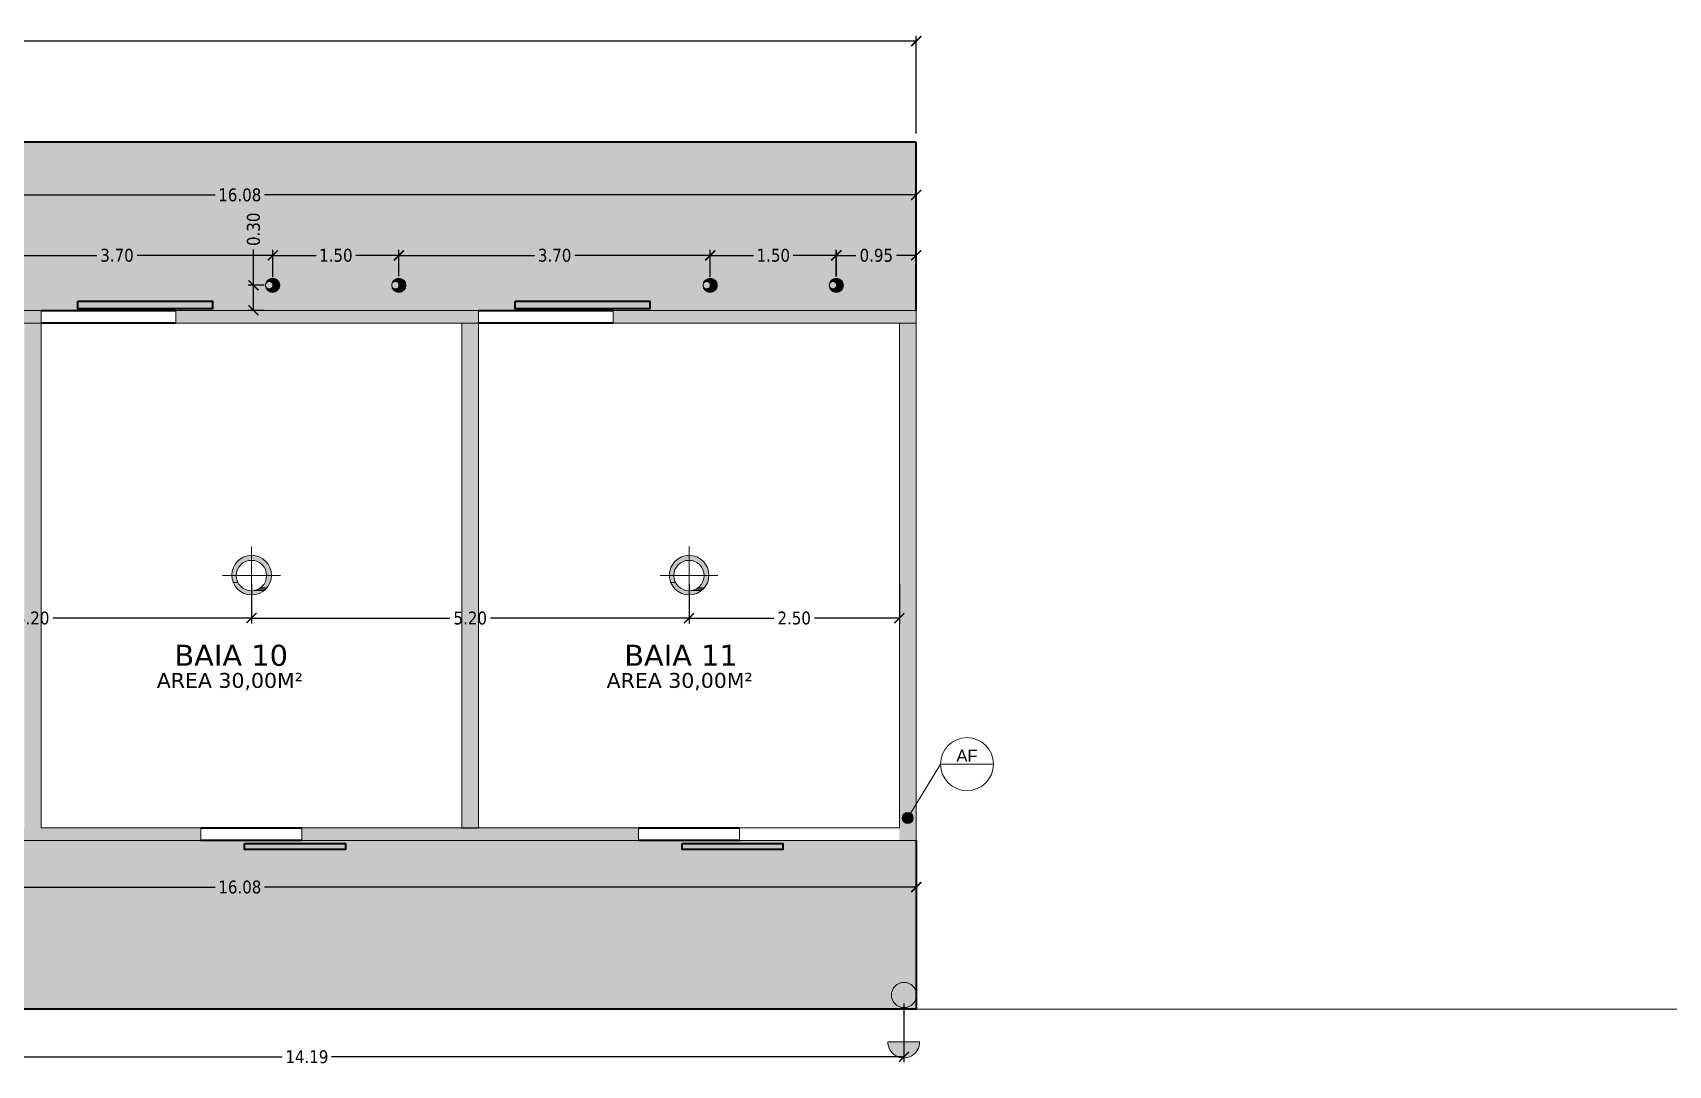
# Model space of a CAD drawing. Header units: millimetres. Extents: x 2543 to 3089, y 1295 to 1485.
# Drawn here: x 2938.6 to 2958.04, y 1411.12 to 1423.4 of the extents above; entities that cross this region are included whole.
import ezdxf

# ---------------------------------------------------------------- set-up
doc = ezdxf.new("R2010")
doc.units = ezdxf.units.MM
doc.layers.get('Defpoints').update_dxf_attribs({"lineweight": 0})
for name, color, linetype, lineweight in [('AF-Indicação coluna', 5, 'Continuous', 20), ('AF-Textos coluna', 7, 'Continuous', 20), ('ARQ. Linha Grossa', 5, 'Continuous', 40), ('ARQ. Texto', 7, 'Continuous', 0)]:
    doc.layers.add(name, color=color, linetype=linetype, lineweight=lineweight)
doc.layers.add('ARQ. Hachura', color=7, linetype='Continuous', lineweight=0, true_color=0x9e9e9e)
doc.layers.add('PDF_IM- LUMINOTÉCNICO', color=7, linetype='Continuous', true_color=0xa500a5)
doc.styles.add('ARIAL', font='arial.ttf')
doc.styles.add('NICAZA', font='verdana.ttf', dxfattribs={"width": 0.85})
doc.styles.get("Standard").update_dxf_attribs({"font": 'arial.ttf'})
doc.dimstyles.new('esc-100', dxfattribs={"dimscale": 0.85, "dimtxt": 0.18, "dimasz": 0.14, "dimexe": 0.075, "dimexo": 0.12, "dimgap": 0.06, "dimtad": 0, "dimzin": 0, "dimdsep": 46, "dimtxsty": 'NICAZA', "dimblk": 'ARCHTICK', "dimcen": 0.09, "dimclrd": 7, "dimclre": 7, "dimclrt": 7, "dimadec": 1, "dimazin": 0, "dimtfac": 1, "dimtofl": 0, "dimtmove": 0, "dimatfit": 3, "dimfxl": 1, "dimtolj": 1, "dimtzin": 0, "dimarcsym": 0})

# ---------------------------------------------------------------- blocks, each defined once
blk = doc.blocks.new('_ArchTick')
at = {"color": 0, "linetype": 'ByBlock', "const_width": 0.15}
blk.add_lwpolyline([(-0.5, -0.5), (0.5, 0.5)], dxfattribs=at)
blk = doc.blocks.new('*D35')
at = {"layer": 'AF-Indicação coluna', "color": 7, "lineweight": -2, "transparency": 16777216}
for p, q in [((2933.021, 1420.634), (2933.021, 1421.531)), ((2933.021, 1421.467), (2940.767, 1421.467)), ((2949.1, 1421.467), (2941.354, 1421.467)), ((2949.1, 1420.197), (2949.1, 1421.531))]:
    blk.add_line(p, q, dxfattribs=at)
at = {"layer": 'Defpoints', "color": 0, "transparency": 16777216}
for p in [(2949.1, 1421.467), (2933.021, 1420.532), (2949.1, 1420.095)]:
    blk.add_point(p, dxfattribs=at)
at = {"layer": 'AF-Indicação coluna', "color": 7, "lineweight": -2, "transparency": 16777216, "xscale": 0.119, "yscale": 0.119, "zscale": 0.119, "rotation": 180}
blk.add_blockref('_ArchTick', (2933.021, 1421.467), dxfattribs=at)
at = {"layer": 'AF-Indicação coluna', "color": 7, "lineweight": -2, "transparency": 16777216, "xscale": 0.119, "yscale": 0.119, "zscale": 0.119}
blk.add_blockref('_ArchTick', (2949.1, 1421.467), dxfattribs=at)
at = {"layer": 'AF-Indicação coluna', "color": 7, "transparency": 16777216, "insert": (2941.061, 1421.467), "char_height": 0.153, "attachment_point": 5, "style": 'NICAZA'}
blk.add_mtext('\\A1;16.08', dxfattribs=at)
blk = doc.blocks.new('luminaria psio')
at = {"layer": 'PDF_IM- LUMINOTÉCNICO', "transparency": 33554559}
blk.add_hatch(color=256, dxfattribs=at).paths.add_polyline_path([(0.11, 0.52), (-0.1, 0.52), (-0.13, 0.5), (-0.17, 0.5), (-0.3, 0.43), (-0.43, 0.3), (-0.45, 0.27), (-0.45, 0.25), (-0.46, 0.25), (-0.46, 0.22), (-0.48, 0.2), (-0.48, 0.17), (-0.49, 0.17), (-0.49, 0.12), (-0.51, 0.11), (-0.51, 0.07), (-0.49, 0.11), (-0.48, 0.12), (-0.48, 0.16), (-0.46, 0.17), (-0.45, 0.17), (-0.45, 0.19), (-0.43, 0.2), (-0.41, 0.2), (-0.38, 0.24), (-0.36, 0.24), (-0.36, 0.25), (-0.33, 0.25), (-0.31, 0.27), (-0.18, 0.27), (-0.17, 0.25), (-0.13, 0.25), (-0.13, 0.24), (-0.12, 0.24), (-0.09, 0.22), (-0.09, 0.2), (-0.07, 0.2), (-0.02, 0.16), (-0.02, 0.14), (0, 0.12), (0, 0.11), (0.01, 0.07), (0.01, -0.07), (0, -0.09), (0, -0.12), (-0.04, -0.16), (-0.04, -0.17), (-0.07, -0.2), (-0.09, -0.2), (-0.09, -0.22), (-0.12, -0.22), (-0.13, -0.24), (-0.17, -0.25), (-0.18, -0.25), (-0.22, -0.27), (-0.28, -0.27), (-0.31, -0.25), (-0.33, -0.25), (-0.36, -0.24), (-0.38, -0.22), (-0.4, -0.22), (-0.41, -0.2), (-0.43, -0.2), (-0.45, -0.19), (-0.45, -0.17), (-0.48, -0.14), (-0.48, -0.12), (-0.49, -0.11), (-0.49, -0.09), (-0.51, -0.07), (-0.51, -0.11), (-0.49, -0.12), (-0.49, -0.16), (-0.48, -0.17), (-0.48, -0.2), (-0.46, -0.22), (-0.46, -0.24), (-0.45, -0.25), (-0.45, -0.27), (-0.43, -0.3), (-0.4, -0.32), (-0.38, -0.35), (-0.35, -0.37), (-0.33, -0.4), (-0.13, -0.5), (-0.1, -0.5), (-0.07, -0.52), (0.08, -0.52), (0.11, -0.5), (0.14, -0.5), (0.31, -0.42), (0.36, -0.37), (0.39, -0.35), (0.41, -0.32), (0.42, -0.3), (0.44, -0.27), (0.45, -0.27), (0.45, -0.24), (0.47, -0.24), (0.47, -0.2), (0.49, -0.2), (0.49, -0.16), (0.5, -0.14), (0.5, -0.09), (0.52, -0.07), (0.52, 0.07), (0.5, 0.11), (0.5, 0.16), (0.49, 0.17), (0.49, 0.2), (0.47, 0.2), (0.47, 0.24), (0.45, 0.25), (0.45, 0.27), (0.44, 0.27), (0.41, 0.34), (0.36, 0.38), (0.32, 0.4), (0.31, 0.43), (0.18, 0.5), (0.14, 0.5)])
at = {"layer": 'PDF_IM- LUMINOTÉCNICO', "lineweight": 18}
blk.add_lwpolyline([(0.01, 0.01), (0.01, 0.06), (0, 0.11), (-0.02, 0.16), (-0.05, 0.19), (-0.09, 0.22), (-0.13, 0.25), (-0.18, 0.27), (-0.23, 0.27), (-0.28, 0.27), (-0.33, 0.25), (-0.38, 0.24), (-0.43, 0.2), (-0.46, 0.17), (-0.48, 0.12), (-0.51, 0.07), (-0.51, 0.02), (-0.51, -0.02), (-0.51, -0.07), (-0.48, -0.12), (-0.46, -0.16), (-0.43, -0.2), (-0.38, -0.22), (-0.33, -0.25), (-0.28, -0.27), (-0.23, -0.27), (-0.18, -0.25), (-0.13, -0.24), (-0.09, -0.22), (-0.05, -0.19), (-0.02, -0.14), (0, -0.09), (0.01, -0.04)], close=True, dxfattribs=at)
at = {"layer": 'PDF_IM- LUMINOTÉCNICO', "lineweight": 0}
for points in [[(-0.51, 0.07), (-0.51, 0.07), (-0.51, 0.07)], [(-0.51, 0.07), (-0.51, 0.07), (-0.51, 0.07)], [(0.45, 0.27), (-0.23, 0.27), (0.45, 0.27)], [(0.45, 0.27), (-0.22, 0.27), (0.45, 0.27)], [(0.45, 0.25), (-0.17, 0.25), (0.45, 0.25)], [(0.47, 0.24), (-0.13, 0.24), (0.47, 0.24)], [(-0.51, -0.02), (-0.51, -0.02), (-0.51, -0.02)], [(-0.51, -0.02), (-0.51, -0.02), (-0.51, -0.02)], [(-0.51, -0.07), (-0.51, -0.07), (-0.51, -0.07)], [(-0.51, -0.07), (-0.51, -0.07), (-0.51, -0.07)], [(-0.49, -0.09), (-0.51, -0.07), (-0.49, -0.09)], [(0.45, -0.27), (-0.22, -0.27), (0.45, -0.27)], [(0.45, -0.25), (-0.17, -0.25), (0.45, -0.25)], [(0.47, -0.22), (-0.09, -0.22), (0.47, -0.22)], [(0.52, -0.02), (0.01, -0.02), (0.52, -0.02)]]:
    blk.add_lwpolyline(points, dxfattribs=at)
at = {"layer": 'PDF_IM- LUMINOTÉCNICO', "lineweight": 18}
blk.add_circle((0, 0), 0.52, dxfattribs=at)
blk = doc.blocks.new('*D54')
at = {"color": 7, "lineweight": -2, "transparency": 16777216}
for p, q in [((2937.751, 1420.496), (2937.751, 1420.813)), ((2941.453, 1420.489), (2941.453, 1420.813)), ((2937.751, 1420.749), (2939.361, 1420.749)), ((2941.453, 1420.749), (2939.843, 1420.749))]:
    blk.add_line(p, q, dxfattribs=at)
at = {"layer": 'Defpoints', "color": 0, "transparency": 16777216}
for p in [(2941.453, 1420.749), (2937.751, 1420.394), (2941.453, 1420.387)]:
    blk.add_point(p, dxfattribs=at)
at = {"color": 7, "lineweight": -2, "transparency": 16777216, "xscale": 0.119, "yscale": 0.119, "zscale": 0.119, "rotation": 180}
blk.add_blockref('_ArchTick', (2937.751, 1420.749), dxfattribs=at)
at = {"color": 7, "lineweight": -2, "transparency": 16777216, "xscale": 0.119, "yscale": 0.119, "zscale": 0.119}
blk.add_blockref('_ArchTick', (2941.453, 1420.749), dxfattribs=at)
at = {"color": 7, "transparency": 16777216, "insert": (2939.602, 1420.749), "char_height": 0.153, "attachment_point": 5, "style": 'NICAZA'}
blk.add_mtext('\\A1;3.70', dxfattribs=at)
blk = doc.blocks.new('*D55')
at = {"color": 7, "lineweight": -2, "transparency": 16777216}
for p, q in [((2941.453, 1420.489), (2941.453, 1420.813)), ((2942.953, 1420.501), (2942.953, 1420.813)), ((2941.453, 1420.749), (2941.967, 1420.749)), ((2942.953, 1420.749), (2942.44, 1420.749))]:
    blk.add_line(p, q, dxfattribs=at)
at = {"layer": 'Defpoints', "color": 0, "transparency": 16777216}
for p in [(2942.953, 1420.749), (2941.453, 1420.387), (2942.953, 1420.399)]:
    blk.add_point(p, dxfattribs=at)
at = {"color": 7, "lineweight": -2, "transparency": 16777216, "xscale": 0.119, "yscale": 0.119, "zscale": 0.119, "rotation": 180}
blk.add_blockref('_ArchTick', (2941.453, 1420.749), dxfattribs=at)
at = {"color": 7, "lineweight": -2, "transparency": 16777216, "xscale": 0.119, "yscale": 0.119, "zscale": 0.119}
blk.add_blockref('_ArchTick', (2942.953, 1420.749), dxfattribs=at)
at = {"color": 7, "transparency": 16777216, "insert": (2942.203, 1420.749), "char_height": 0.153, "attachment_point": 5, "style": 'NICAZA'}
blk.add_mtext('\\A1;1.50', dxfattribs=at)
blk = doc.blocks.new('*D56')
at = {"color": 7, "lineweight": -2, "transparency": 16777216}
for p, q in [((2942.953, 1420.501), (2942.953, 1420.813)), ((2946.653, 1420.492), (2946.653, 1420.813)), ((2942.953, 1420.749), (2944.563, 1420.749)), ((2946.653, 1420.749), (2945.044, 1420.749))]:
    blk.add_line(p, q, dxfattribs=at)
at = {"layer": 'Defpoints', "color": 0, "transparency": 16777216}
for p in [(2946.653, 1420.749), (2942.953, 1420.399), (2946.653, 1420.39)]:
    blk.add_point(p, dxfattribs=at)
at = {"color": 7, "lineweight": -2, "transparency": 16777216, "xscale": 0.119, "yscale": 0.119, "zscale": 0.119, "rotation": 180}
blk.add_blockref('_ArchTick', (2942.953, 1420.749), dxfattribs=at)
at = {"color": 7, "lineweight": -2, "transparency": 16777216, "xscale": 0.119, "yscale": 0.119, "zscale": 0.119}
blk.add_blockref('_ArchTick', (2946.653, 1420.749), dxfattribs=at)
at = {"color": 7, "transparency": 16777216, "insert": (2944.803, 1420.749), "char_height": 0.153, "attachment_point": 5, "style": 'NICAZA'}
blk.add_mtext('\\A1;3.70', dxfattribs=at)
blk = doc.blocks.new('*D57')
at = {"color": 7, "lineweight": -2, "transparency": 16777216}
for p, q in [((2946.651, 1420.496), (2946.651, 1420.813)), ((2948.153, 1420.501), (2948.153, 1420.813)), ((2946.651, 1420.749), (2947.166, 1420.749)), ((2948.153, 1420.749), (2947.638, 1420.749))]:
    blk.add_line(p, q, dxfattribs=at)
at = {"layer": 'Defpoints', "color": 0, "transparency": 16777216}
for p in [(2948.153, 1420.749), (2946.651, 1420.394), (2948.153, 1420.399)]:
    blk.add_point(p, dxfattribs=at)
at = {"color": 7, "lineweight": -2, "transparency": 16777216, "xscale": 0.119, "yscale": 0.119, "zscale": 0.119, "rotation": 180}
blk.add_blockref('_ArchTick', (2946.651, 1420.749), dxfattribs=at)
at = {"color": 7, "lineweight": -2, "transparency": 16777216, "xscale": 0.119, "yscale": 0.119, "zscale": 0.119}
blk.add_blockref('_ArchTick', (2948.153, 1420.749), dxfattribs=at)
at = {"color": 7, "transparency": 16777216, "insert": (2947.402, 1420.749), "char_height": 0.153, "attachment_point": 5, "style": 'NICAZA'}
blk.add_mtext('\\A1;1.50', dxfattribs=at)
blk = doc.blocks.new('*D61')
at = {"color": 7, "lineweight": -2, "transparency": 16777216}
for p, q in [((2941.224, 1420.394), (2941.224, 1420.817)), ((2941.349, 1420.394), (2941.16, 1420.394)), ((2941.224, 1420.095), (2941.224, 1420.394)), ((2941.349, 1420.095), (2941.16, 1420.095))]:
    blk.add_line(p, q, dxfattribs=at)
at = {"layer": 'Defpoints', "color": 0, "transparency": 16777216}
for p in [(2941.451, 1420.394), (2941.224, 1420.095), (2941.451, 1420.095)]:
    blk.add_point(p, dxfattribs=at)
at = {"color": 7, "lineweight": -2, "transparency": 16777216, "xscale": 0.119, "yscale": 0.119, "zscale": 0.119}
for p, rotation in [((2941.224, 1420.394), 90), ((2941.224, 1420.095), 270)]:
    blk.add_blockref('_ArchTick', p, dxfattribs=dict(at, rotation=rotation))
at = {"color": 7, "transparency": 16777216, "insert": (2941.224, 1421.059), "char_height": 0.153, "attachment_point": 5, "rotation": 90, "style": 'NICAZA'}
blk.add_mtext('\\A1;0.30', dxfattribs=at)
blk = doc.blocks.new('*D68')
at = {"color": 7, "lineweight": -2, "transparency": 16777216}
for p, q in [((2934.763, 1411.857), (2934.763, 1411.16)), ((2948.955, 1411.857), (2948.955, 1411.16)), ((2934.763, 1411.224), (2941.566, 1411.224)), ((2948.955, 1411.224), (2942.152, 1411.224))]:
    blk.add_line(p, q, dxfattribs=at)
at = {"layer": 'Defpoints', "color": 0, "transparency": 16777216}
for p in [(2934.763, 1411.959), (2948.955, 1411.959), (2948.955, 1411.224)]:
    blk.add_point(p, dxfattribs=at)
at = {"color": 7, "lineweight": -2, "transparency": 16777216, "xscale": 0.119, "yscale": 0.119, "zscale": 0.119, "rotation": 180}
blk.add_blockref('_ArchTick', (2934.763, 1411.224), dxfattribs=at)
at = {"color": 7, "lineweight": -2, "transparency": 16777216, "xscale": 0.119, "yscale": 0.119, "zscale": 0.119}
blk.add_blockref('_ArchTick', (2948.955, 1411.224), dxfattribs=at)
at = {"color": 7, "transparency": 16777216, "insert": (2941.859, 1411.224), "char_height": 0.153, "attachment_point": 5, "style": 'NICAZA'}
blk.add_mtext('\\A1;14.19', dxfattribs=at)
blk = doc.blocks.new('*D70')
at = {"layer": 'AF-Indicação coluna', "color": 7, "lineweight": -2, "transparency": 16777216}
for p, q in [((2949.1, 1413.693), (2949.1, 1413.177)), ((2933.024, 1413.256), (2933.024, 1413.177)), ((2933.024, 1413.241), (2940.769, 1413.241)), ((2949.1, 1413.241), (2941.356, 1413.241))]:
    blk.add_line(p, q, dxfattribs=at)
at = {"layer": 'Defpoints', "color": 0, "transparency": 16777216}
for p in [(2949.1, 1413.795), (2933.024, 1413.358), (2949.1, 1413.241)]:
    blk.add_point(p, dxfattribs=at)
at = {"layer": 'AF-Indicação coluna', "color": 7, "lineweight": -2, "transparency": 16777216, "xscale": 0.119, "yscale": 0.119, "zscale": 0.119, "rotation": 180}
blk.add_blockref('_ArchTick', (2933.024, 1413.241), dxfattribs=at)
at = {"layer": 'AF-Indicação coluna', "color": 7, "lineweight": -2, "transparency": 16777216, "xscale": 0.119, "yscale": 0.119, "zscale": 0.119}
blk.add_blockref('_ArchTick', (2949.1, 1413.241), dxfattribs=at)
at = {"layer": 'AF-Indicação coluna', "color": 7, "transparency": 16777216, "insert": (2941.062, 1413.241), "char_height": 0.153, "attachment_point": 5, "style": 'NICAZA'}
blk.add_mtext('\\A1;16.08', dxfattribs=at)
blk = doc.blocks.new('*D76')
at = {"color": 7, "lineweight": -2, "transparency": 16777216}
for p, q in [((2891.75, 1422.197), (2891.75, 1423.358)), ((2891.75, 1423.295), (2920.129, 1423.295)), ((2949.1, 1423.295), (2920.722, 1423.295)), ((2949.1, 1422.197), (2949.1, 1423.358))]:
    blk.add_line(p, q, dxfattribs=at)
at = {"layer": 'Defpoints', "color": 0, "transparency": 16777216}
for p in [(2949.1, 1423.295), (2891.75, 1422.095), (2949.1, 1422.095)]:
    blk.add_point(p, dxfattribs=at)
at = {"color": 7, "lineweight": -2, "transparency": 16777216, "xscale": 0.119, "yscale": 0.119, "zscale": 0.119, "rotation": 180}
blk.add_blockref('_ArchTick', (2891.75, 1423.295), dxfattribs=at)
at = {"color": 7, "lineweight": -2, "transparency": 16777216, "xscale": 0.119, "yscale": 0.119, "zscale": 0.119}
blk.add_blockref('_ArchTick', (2949.1, 1423.295), dxfattribs=at)
at = {"color": 7, "transparency": 16777216, "insert": (2920.425, 1423.295), "char_height": 0.153, "attachment_point": 5, "style": 'NICAZA'}
blk.add_mtext('\\A1;57.35', dxfattribs=at)
blk = doc.blocks.new('arandela')
at = {"layer": 'PDF_IM- LUMINOTÉCNICO', "transparency": 33554559}
blk.add_hatch(color=256, dxfattribs=at).paths.add_polyline_path([(1.211, 0.507), (1.096, 0.507), (1.096, -0.524), (1.178, -0.524), (1.211, -0.507), (1.243, -0.507), (1.407, -0.425), (1.456, -0.376), (1.489, -0.36), (1.505, -0.327), (1.521, -0.311), (1.538, -0.278), (1.571, -0.245), (1.571, -0.213), (1.603, -0.147), (1.603, -0.115), (1.62, -0.082), (1.62, 0.065), (1.603, 0.098), (1.603, 0.131), (1.571, 0.196), (1.571, 0.229), (1.538, 0.262), (1.505, 0.327), (1.456, 0.376), (1.423, 0.393), (1.407, 0.425), (1.276, 0.491), (1.243, 0.491)])
at = {"layer": 'PDF_IM- LUMINOTÉCNICO', "lineweight": 18}
blk.add_lwpolyline([(1.096, 0), (0, 0)], dxfattribs=at)
blk.add_lwpolyline([(1.096, -0.524), (1.096, 0.507, -1.019027)], format="xyb", close=True, dxfattribs=at)
blk = doc.blocks.new('PONTOLUZTETO')
at = {"layer": 'PDF_IM- LUMINOTÉCNICO', "transparency": 33554559}
h = blk.add_hatch(color=256, dxfattribs=at)
h.paths.add_polyline_path([(0.262, -0.393), (0.278, -0.36), (0.294, -0.36), (0.294, -0.344), (0.311, -0.344), (0.393, -0.262), (0.393, -0.245), (0.409, -0.229), (0.409, -0.213), (0.425, -0.196), (0.442, -0.164), (0.442, -0.131), (0.458, -0.131), (0.458, -0.049), (0.474, -0.033), (0.474, 0.033), (0.458, 0.065), (0.458, 0.131), (0.442, 0.147), (0.442, 0.18), (0.425, 0.196), (0.409, 0.229), (0.409, 0.245), (0.376, 0.278), (0.376, 0.294), (0.344, 0.327), (0.327, 0.327), (0.327, 0.344), (0.311, 0.36), (0.294, 0.36), (0.294, 0.376), (0.278, 0.376), (0.262, 0.393), (0.131, 0.458), (0.098, 0.458), (0.065, 0.474), (-0.065, 0.474), (-0.098, 0.458), (-0.131, 0.458), (-0.229, 0.409), (-0.245, 0.393), (-0.278, 0.376), (-0.294, 0.376), (-0.294, 0.36), (-0.311, 0.36), (-0.311, 0.344), (-0.327, 0.344), (-0.327, 0.327), (-0.344, 0.327), (-0.344, 0.311), (-0.36, 0.311), (-0.376, 0.294), (-0.376, 0.262), (-0.393, 0.262), (-0.393, 0.245), (-0.409, 0.229), (-0.425, 0.196), (-0.425, 0.18), (-0.442, 0.164), (-0.442, 0.115), (-0.458, 0.098), (-0.458, -0.098), (-0.442, -0.115), (-0.442, -0.164), (-0.425, -0.164), (-0.425, -0.196), (-0.393, -0.229), (-0.393, -0.245), (-0.376, -0.262), (-0.376, -0.278), (-0.36, -0.294), (-0.344, -0.294), (-0.344, -0.311), (-0.327, -0.327), (-0.311, -0.327), (-0.311, -0.344), (-0.294, -0.344), (-0.294, -0.36), (-0.278, -0.36), (-0.229, -0.409), (-0.196, -0.425), (-0.164, -0.425), (-0.098, -0.458), (0.098, -0.458), (0.164, -0.425), (0.196, -0.425)])
h.paths.add_polyline_path([(-0.049, -0.36), (-0.065, -0.344), (-0.098, -0.344), (-0.131, -0.327), (-0.147, -0.327), (-0.18, -0.311), (-0.196, -0.294), (-0.213, -0.294), (-0.278, -0.229), (-0.278, -0.213), (-0.294, -0.213), (-0.311, -0.196), (-0.327, -0.164), (-0.327, -0.131), (-0.344, -0.131), (-0.344, -0.082), (-0.36, -0.065), (-0.36, 0.065), (-0.344, 0.098), (-0.344, 0.131), (-0.327, 0.147), (-0.327, 0.18), (-0.311, 0.196), (-0.294, 0.229), (-0.278, 0.229), (-0.278, 0.245), (-0.262, 0.262), (-0.245, 0.262), (-0.229, 0.278), (-0.229, 0.294), (-0.213, 0.311), (-0.196, 0.311), (-0.18, 0.327), (-0.147, 0.327), (-0.147, 0.344), (-0.131, 0.344), (-0.098, 0.36), (-0.049, 0.36), (-0.016, 0.376), (0.016, 0.376), (0.049, 0.36), (0.098, 0.36), (0.131, 0.344), (0.164, 0.344), (0.164, 0.327), (0.18, 0.327), (0.196, 0.311), (0.213, 0.311), (0.229, 0.294), (0.229, 0.278), (0.262, 0.262), (0.294, 0.229), (0.311, 0.196), (0.327, 0.18), (0.327, 0.164), (0.344, 0.147), (0.344, 0.115), (0.36, 0.098), (0.36, -0.098), (0.344, -0.115), (0.344, -0.131), (0.311, -0.196), (0.262, -0.245), (0.262, -0.262), (0.229, -0.278), (0.213, -0.294), (0.196, -0.294), (0.164, -0.327), (0.131, -0.327), (0.098, -0.344), (0.082, -0.344), (0.049, -0.36)], flags=0)
at = {"layer": 'PDF_IM- LUMINOTÉCNICO', "lineweight": 18}
for points in [[(0, -0.687), (0, 0.687)], [(0.687, 0), (-0.687, 0)]]:
    blk.add_lwpolyline(points, dxfattribs=at)
at = {"layer": 'PDF_IM- LUMINOTÉCNICO', "lineweight": 0}
for points in [[(-0.327, -0.164), (-0.442, -0.164), (-0.327, -0.164)], [(0.294, -0.36), (0.049, -0.36), (0.294, -0.36)], [(0.327, -0.327), (0.164, -0.327), (0.327, -0.327)], [(0.36, -0.294), (0.213, -0.294), (0.36, -0.294)]]:
    blk.add_lwpolyline(points, dxfattribs=at)
at = {"layer": 'PDF_IM- LUMINOTÉCNICO', "lineweight": 18}
for centre, radius in [((0.003, 0.008), 0.471), ((-0.001, -0.002), 0.361)]:
    blk.add_circle(centre, radius, dxfattribs=at)
blk = doc.blocks.new('*D96')
at = {"color": 7, "lineweight": -2, "transparency": 16777216}
for p, q in [((2936, 1416.842), (2936, 1416.374)), ((2941.2, 1416.842), (2941.2, 1416.374)), ((2936, 1416.438), (2938.359, 1416.438)), ((2941.2, 1416.438), (2938.84, 1416.438))]:
    blk.add_line(p, q, dxfattribs=at)
at = {"layer": 'Defpoints', "color": 0, "transparency": 16777216}
for p in [(2936, 1416.944), (2941.2, 1416.944), (2941.2, 1416.438)]:
    blk.add_point(p, dxfattribs=at)
at = {"color": 7, "lineweight": -2, "transparency": 16777216, "xscale": 0.119, "yscale": 0.119, "zscale": 0.119, "rotation": 180}
blk.add_blockref('_ArchTick', (2936, 1416.438), dxfattribs=at)
at = {"color": 7, "lineweight": -2, "transparency": 16777216, "xscale": 0.119, "yscale": 0.119, "zscale": 0.119}
blk.add_blockref('_ArchTick', (2941.2, 1416.438), dxfattribs=at)
at = {"color": 7, "transparency": 16777216, "insert": (2938.6, 1416.438), "char_height": 0.153, "attachment_point": 5, "style": 'NICAZA'}
blk.add_mtext('\\A1;5.20', dxfattribs=at)
blk = doc.blocks.new('*D97')
at = {"color": 7, "lineweight": -2, "transparency": 16777216}
for p, q in [((2941.2, 1416.842), (2941.2, 1416.374)), ((2946.4, 1416.842), (2946.4, 1416.374)), ((2941.2, 1416.438), (2943.559, 1416.438)), ((2946.4, 1416.438), (2944.04, 1416.438))]:
    blk.add_line(p, q, dxfattribs=at)
at = {"layer": 'Defpoints', "color": 0, "transparency": 16777216}
for p in [(2941.2, 1416.944), (2946.4, 1416.944), (2946.4, 1416.438)]:
    blk.add_point(p, dxfattribs=at)
at = {"color": 7, "lineweight": -2, "transparency": 16777216, "xscale": 0.119, "yscale": 0.119, "zscale": 0.119, "rotation": 180}
blk.add_blockref('_ArchTick', (2941.2, 1416.438), dxfattribs=at)
at = {"color": 7, "lineweight": -2, "transparency": 16777216, "xscale": 0.119, "yscale": 0.119, "zscale": 0.119}
blk.add_blockref('_ArchTick', (2946.4, 1416.438), dxfattribs=at)
at = {"color": 7, "transparency": 16777216, "insert": (2943.8, 1416.438), "char_height": 0.153, "attachment_point": 5, "style": 'NICAZA'}
blk.add_mtext('\\A1;5.20', dxfattribs=at)
blk = doc.blocks.new('*D98')
at = {"color": 7, "lineweight": -2, "transparency": 16777216}
for p, q in [((2946.4, 1416.842), (2946.4, 1416.374)), ((2948.9, 1416.843), (2948.9, 1416.374)), ((2946.4, 1416.438), (2947.409, 1416.438)), ((2948.9, 1416.438), (2947.891, 1416.438))]:
    blk.add_line(p, q, dxfattribs=at)
at = {"layer": 'Defpoints', "color": 0, "transparency": 16777216}
for p in [(2946.4, 1416.944), (2948.9, 1416.945), (2948.9, 1416.438)]:
    blk.add_point(p, dxfattribs=at)
at = {"color": 7, "lineweight": -2, "transparency": 16777216, "xscale": 0.119, "yscale": 0.119, "zscale": 0.119, "rotation": 180}
blk.add_blockref('_ArchTick', (2946.4, 1416.438), dxfattribs=at)
at = {"color": 7, "lineweight": -2, "transparency": 16777216, "xscale": 0.119, "yscale": 0.119, "zscale": 0.119}
blk.add_blockref('_ArchTick', (2948.9, 1416.438), dxfattribs=at)
at = {"color": 7, "transparency": 16777216, "insert": (2947.65, 1416.438), "char_height": 0.153, "attachment_point": 5, "style": 'NICAZA'}
blk.add_mtext('\\A1;2.50', dxfattribs=at)
blk = doc.blocks.new('*D199')
at = {"color": 7, "lineweight": -2, "transparency": 16777216}
for p, q in [((2948.151, 1420.496), (2948.151, 1420.813)), ((2949.1, 1420.197), (2949.1, 1420.813)), ((2948.151, 1420.749), (2948.384, 1420.749)), ((2949.1, 1420.749), (2948.868, 1420.749))]:
    blk.add_line(p, q, dxfattribs=at)
at = {"layer": 'Defpoints', "color": 0, "transparency": 16777216}
for p in [(2949.1, 1420.749), (2948.151, 1420.394), (2949.1, 1420.095)]:
    blk.add_point(p, dxfattribs=at)
at = {"color": 7, "lineweight": -2, "transparency": 16777216, "xscale": 0.119, "yscale": 0.119, "zscale": 0.119, "rotation": 180}
blk.add_blockref('_ArchTick', (2948.151, 1420.749), dxfattribs=at)
at = {"color": 7, "lineweight": -2, "transparency": 16777216, "xscale": 0.119, "yscale": 0.119, "zscale": 0.119}
blk.add_blockref('_ArchTick', (2949.1, 1420.749), dxfattribs=at)
at = {"color": 7, "transparency": 16777216, "insert": (2948.626, 1420.749), "char_height": 0.153, "attachment_point": 5, "style": 'NICAZA'}
blk.add_mtext('\\A1;0.95', dxfattribs=at)

msp = doc.modelspace()

# ---------------------------------------------------------------- hatches: boundary and pattern name
at = {"true_color": 0xffffff}
h = msp.add_hatch(color=7, dxfattribs=at)
h.dxf.hatch_style = 1
h.paths.add_polyline_path([(2949.066, 1414.063, 1), (2948.934, 1414.063, 1)])
at = {"layer": 'ARQ. Hachura', "transparency": 33554587}
h = msp.add_hatch(color=9, dxfattribs=at)
h.dxf.hatch_style = 1
h.paths.add_polyline_path([(2949.1, 1422.095), (2891.75, 1422.095), (2891.75, 1420.095), (2949.1, 1420.095)])
at = {"layer": 'ARQ. Hachura', "true_color": 0x636466, "transparency": 33554630}
h = msp.add_hatch(color=251, dxfattribs=at)
h.dxf.hatch_style = 1
h.paths.add_polyline_path([(2897.1, 1420.095), (2893.5, 1420.095), (2893.5, 1419.945), (2897.1, 1419.945)])
h.paths.add_polyline_path([(2891.9, 1419.945), (2891.9, 1420.095), (2891.75, 1420.095), (2891.756, 1414.063, -1), (2891.888, 1414.063)], flags=17)
h.paths.add_polyline_path([(2902.3, 1420.095), (2898.7, 1420.095), (2898.7, 1419.945), (2902.3, 1419.945)])
h.paths.add_polyline_path([(2891.888, 1414.063), (2891.9, 1419.945), (2891.9, 1413.795), (2891.75, 1413.795), (2891.75, 1420.095), (2891.756, 1414.062, -1.001048)])
h.paths.add_polyline_path([(2907.5, 1420.095), (2903.9, 1420.095), (2903.9, 1419.945), (2907.5, 1419.945)])
h.paths.add_polyline_path([(2912.7, 1420.095), (2909.1, 1420.095), (2909.1, 1419.945), (2912.7, 1419.945)])
h.paths.add_polyline_path([(2917.9, 1420.095), (2914.3, 1420.095), (2914.3, 1419.945), (2917.9, 1419.945)])
h.paths.add_polyline_path([(2923.1, 1420.095), (2919.5, 1420.095), (2919.5, 1419.945), (2923.1, 1419.945)])
h.paths.add_polyline_path([(2928.3, 1420.095), (2924.7, 1420.095), (2924.7, 1419.945), (2928.3, 1419.945)])
h.paths.add_polyline_path([(2933.5, 1420.095), (2929.9, 1420.095), (2929.9, 1419.945), (2933.5, 1419.945)])
h.paths.add_polyline_path([(2938.7, 1420.095), (2935.1, 1420.095), (2935.1, 1419.945), (2938.7, 1419.945)])
h.paths.add_polyline_path([(2943.9, 1420.095), (2940.3, 1420.095), (2940.3, 1419.945), (2943.9, 1419.945)])
h.paths.add_polyline_path([(2949.1, 1420.095), (2945.5, 1420.095), (2945.5, 1419.945), (2949.1, 1419.945)])
at = {"layer": 'ARQ. Hachura', "true_color": 0x636466, "transparency": 33554521}
h = msp.add_hatch(color=251, dxfattribs=at)
h.dxf.hatch_style = 1
h.paths.add_polyline_path([(2899, 1413.945), (2897.05, 1413.945), (2895, 1413.945), (2895, 1413.795), (2899, 1413.795)])
h.paths.add_polyline_path([(2897.1, 1419.945), (2896.9, 1419.945), (2896.9, 1413.945), (2897.05, 1413.945), (2897.1, 1413.945)])
h.paths.add_polyline_path([(2893.8, 1413.945), (2891.9, 1413.945), (2891.9, 1413.795), (2893.8, 1413.795)])
h.paths.add_polyline_path([(2904.2, 1413.945), (2902.2, 1413.945), (2900.2, 1413.945), (2900.2, 1413.795), (2904.2, 1413.795)])
h.paths.add_polyline_path([(2902.3, 1419.945), (2902.1, 1419.945), (2902.1, 1413.945), (2902.2, 1413.945), (2902.3, 1413.945)])
h.paths.add_polyline_path([(2909.4, 1413.945), (2907.35, 1413.945), (2905.4, 1413.945), (2905.4, 1413.795), (2909.4, 1413.795)])
h.paths.add_polyline_path([(2907.5, 1419.945), (2907.3, 1419.945), (2907.3, 1413.945), (2907.35, 1413.945), (2907.5, 1413.945)])
h.paths.add_polyline_path([(2912.7, 1419.945), (2912.5, 1419.945), (2912.5, 1413.945), (2912.7, 1413.945)])
h.paths.add_polyline_path([(2914.6, 1413.945), (2912.7, 1413.945), (2912.5, 1413.945), (2910.6, 1413.945), (2910.6, 1413.795), (2914.6, 1413.795)])
h.paths.add_polyline_path([(2917.9, 1419.945), (2917.7, 1419.945), (2917.7, 1413.945), (2915.8, 1413.945), (2915.8, 1413.795), (2919.8, 1413.795), (2919.8, 1413.945), (2917.9, 1413.945)])
h.paths.add_polyline_path([(2923.1, 1419.945), (2922.9, 1419.945), (2922.9, 1413.945), (2921, 1413.945), (2921, 1413.795), (2925, 1413.795), (2925, 1413.945), (2923.1, 1413.945)])
h.paths.add_polyline_path([(2928.3, 1419.945), (2928.1, 1419.945), (2928.1, 1413.945), (2926.2, 1413.945), (2926.2, 1413.795), (2930.2, 1413.795), (2930.2, 1413.945), (2928.3, 1413.945)])
h.paths.add_polyline_path([(2933.5, 1419.945), (2933.3, 1419.945), (2933.3, 1413.945), (2931.4, 1413.945), (2931.4, 1413.795), (2935.4, 1413.795), (2935.4, 1413.945), (2933.5, 1413.945)])
h.paths.add_polyline_path([(2938.7, 1419.945), (2938.5, 1419.945), (2938.5, 1413.945), (2936.6, 1413.945), (2936.6, 1413.795), (2940.6, 1413.795), (2940.6, 1413.945), (2938.7, 1413.945)])
h.paths.add_polyline_path([(2943.9, 1419.945), (2943.7, 1419.945), (2943.7, 1413.945), (2943.9, 1413.945)])
h.paths.add_polyline_path([(2945.8, 1413.945), (2943.9, 1413.945), (2943.7, 1413.945), (2941.8, 1413.945), (2941.8, 1413.795), (2945.8, 1413.795)])
at = {"layer": 'ARQ. Hachura', "true_color": 0x636466, "transparency": 33554630}
h = msp.add_hatch(color=251, dxfattribs=at)
h.dxf.hatch_style = 1
h.paths.add_polyline_path([(2949.1, 1413.795), (2949.1, 1419.945), (2948.9, 1419.945), (2948.9, 1413.795)])
at = {"layer": 'ARQ. Hachura', "transparency": 33554587}
h = msp.add_hatch(color=9, dxfattribs=at)
h.dxf.hatch_style = 1
h.paths.add_polyline_path([(2949.1, 1413.795), (2891.75, 1413.795), (2891.75, 1411.795), (2949.1, 1411.795)])

# ---------------------------------------------------------------- linework, layer by layer
for p, q in [((2943.7, 1413.945), (2943.9, 1413.945)), ((2949.1, 1411.795), (2961.262, 1411.788))]:
    msp.add_line(p, q)
at = {"layer": 'AF-Indicação coluna'}
for p, q in [((2938.7, 1420.095), (2935.1, 1420.095)), ((2938.7, 1419.945), (2938.7, 1420.095)), ((2938.7, 1413.945), (2938.7, 1420.095)), ((2943.9, 1420.095), (2940.3, 1420.095)), ((2940.3, 1419.945), (2940.3, 1420.095)), ((2943.9, 1419.945), (2943.9, 1420.095)), ((2943.9, 1413.945), (2943.9, 1420.095)), ((2949.1, 1420.095), (2945.5, 1420.095)), ((2945.5, 1419.945), (2945.5, 1420.095)), ((2949.1, 1419.945), (2949.1, 1420.095)), ((2949.1, 1413.795), (2949.1, 1420.095)), ((2938.7, 1419.945), (2935.1, 1419.945)), ((2943.9, 1419.945), (2940.3, 1419.945)), ((2943.7, 1413.945), (2943.7, 1419.945)), ((2949.1, 1419.945), (2945.5, 1419.945)), ((2948.9, 1413.945), (2948.9, 1419.945)), ((2949.389, 1414.703), (2949, 1414.063)), ((2949.389, 1414.703), (2950.019, 1414.703)), ((2936.6, 1413.795), (2940.6, 1413.795)), ((2938.7, 1413.945), (2940.6, 1413.945)), ((2940.6, 1413.945), (2940.6, 1413.795)), ((2941.8, 1413.945), (2943.7, 1413.945)), ((2941.8, 1413.945), (2941.8, 1413.795)), ((2941.8, 1413.795), (2945.8, 1413.795)), ((2943.9, 1413.945), (2945.8, 1413.945)), ((2945.8, 1413.945), (2945.8, 1413.795)), ((2947, 1413.945), (2948.9, 1413.945)), ((2947, 1413.945), (2947, 1413.795)), ((2947, 1413.795), (2949.1, 1413.795))]:
    msp.add_line(p, q, dxfattribs=at)
for centre, radius in [((2949.704, 1414.703), 0.315), ((2949, 1414.063), 0.0659), ((2948.955, 1411.959), 0.15)]:
    msp.add_circle(centre, radius, dxfattribs=at)
at = {"layer": 'ARQ. Linha Grossa', "color": 251, "true_color": 0x636466}
for p, q in [((2949.1, 1422.095), (2891.75, 1422.095)), ((2949.1, 1420.095), (2949.1, 1422.095)), ((2938.7, 1420.095), (2940.3, 1420.095)), ((2943.9, 1420.095), (2945.5, 1420.095)), ((2940.3, 1419.945), (2938.7, 1419.945)), ((2945.5, 1419.945), (2943.9, 1419.945)), ((2940.6, 1413.945), (2941.8, 1413.945)), ((2941.8, 1413.795), (2940.6, 1413.795)), ((2945.8, 1413.945), (2947, 1413.945)), ((2947, 1413.795), (2945.8, 1413.795)), ((2949.1, 1413.795), (2949.1, 1411.795)), ((2891.75, 1411.795), (2949.1, 1411.795))]:
    msp.add_line(p, q, dxfattribs=at)
for points in [[(2939.135, 1420.204), (2940.735, 1420.204), (2940.735, 1420.114), (2939.135, 1420.114)], [(2944.335, 1420.204), (2945.935, 1420.204), (2945.935, 1420.114), (2944.335, 1420.114)], [(2941.117, 1413.761), (2942.317, 1413.761), (2942.317, 1413.687), (2941.117, 1413.687)], [(2946.317, 1413.761), (2947.517, 1413.761), (2947.517, 1413.687), (2946.317, 1413.687)]]:
    msp.add_lwpolyline(points, close=True, dxfattribs=at)

# ---------------------------------------------------------------- block references
at = {"layer": 'ARQ. Linha Grossa'}
for name, p, xscale, yscale, zscale in [('luminaria psio', (2941.451, 1420.394), 0.1626700142454813, 0.1626700142454813, 0.1626700142454813), ('luminaria psio', (2942.951, 1420.394), 0.1626700142454813, 0.1626700142454813, 0.1626700142454813), ('luminaria psio', (2946.651, 1420.394), 0.1626700142454813, 0.1626700142454813, 0.1626700142454813), ('luminaria psio', (2948.151, 1420.394), 0.1626700142454813, 0.1626700142454813, 0.1626700142454813), ('PONTOLUZTETO', (2941.2, 1416.945), 0.5, 0.5, 0.5), ('PONTOLUZTETO', (2946.4, 1416.945), 0.5, 0.5, 0.5)]:
    msp.add_blockref(name, p, dxfattribs=dict(at, xscale=xscale, yscale=yscale, zscale=zscale))
at = {"layer": 'ARQ. Linha Grossa', "xscale": 0.3650523665493891, "yscale": 0.3650523665493891, "zscale": 0.3650523665493891, "rotation": 270}
msp.add_blockref('arandela', (2948.955, 1411.802), dxfattribs=at)

# ---------------------------------------------------------------- texts
at = {"layer": 'AF-Textos coluna', "insert": (2949.704, 1414.732), "char_height": 0.1412, "width": 0.67776, "attachment_point": 8, "line_spacing_factor": 0.798, "style": 'ARIAL'}
msp.add_mtext('AF', dxfattribs=at)
at = {"layer": 'ARQ. Texto', "attachment_point": 1}
for s, insert, char_height, width in [('{\\fVerdana|b0|i0|c0|p34;BAIA 10}', (2940.284, 1416.121), 0.24977, 7.20832), ('{\\fVerdana|b0|i0|c0|p34;BAIA 11}', (2945.63, 1416.121), 0.24977, 7.20832), ('{\\fVerdana|b0|i0|c0|p34;AREA 30,00M²}', (2940.075, 1415.786), 0.17726, 5.11574), ('{\\fVerdana|b0|i0|c0|p34;AREA 30,00M²}', (2945.421, 1415.786), 0.17726, 5.11574)]:
    msp.add_mtext(s, dxfattribs=dict(at, insert=insert, char_height=char_height, width=width))

# ---------------------------------------------------------------- dimensions: what is measured, and where the dimension line sits
for base, p1, p2, picture, middle in [((2949.1, 1423.295), (2891.75, 1422.095), (2949.1, 1422.095), '*D76', (2920.425, 1423.295)), ((2941.453, 1420.749), (2937.751, 1420.394), (2941.453, 1420.387), '*D54', (2939.602, 1420.749)), ((2942.953, 1420.749), (2941.453, 1420.387), (2942.953, 1420.399), '*D55', (2942.203, 1420.749)), ((2946.653, 1420.749), (2942.953, 1420.399), (2946.653, 1420.39), '*D56', (2944.803, 1420.749)), ((2948.153, 1420.749), (2946.651, 1420.394), (2948.153, 1420.399), '*D57', (2947.402, 1420.749)), ((2949.1, 1420.749), (2948.151, 1420.394), (2949.1, 1420.095), '*D199', (2948.626, 1420.749)), ((2941.2, 1416.438), (2936, 1416.944), (2941.2, 1416.944), '*D96', (2938.6, 1416.438)), ((2946.4, 1416.438), (2941.2, 1416.944), (2946.4, 1416.944), '*D97', (2943.8, 1416.438)), ((2948.9, 1416.438), (2946.4, 1416.944), (2948.9, 1416.945), '*D98', (2947.65, 1416.438)), ((2948.955, 1411.224), (2934.763, 1411.959), (2948.955, 1411.959), '*D68', (2941.859, 1411.224))]:
    dim = msp.add_linear_dim(base=base, p1=p1, p2=p2, dimstyle='esc-100')
    dim.commit()
    dim.dimension.update_dxf_attribs({"geometry": picture, "text_midpoint": middle})
dim = msp.add_linear_dim(base=(2941.224, 1420.095), p1=(2941.451, 1420.394), p2=(2941.451, 1420.095), angle=90, dimstyle='esc-100')
dim.commit()
dim.dimension.update_dxf_attribs({"geometry": '*D61', "text_midpoint": (2941.224, 1421.059), "dimtype": 160})
at = {"layer": 'AF-Indicação coluna'}
for base, p1, p2, picture, middle in [((2949.1, 1421.467), (2933.021, 1420.532), (2949.1, 1420.095), '*D35', (2941.061, 1421.467)), ((2949.1, 1413.241), (2933.024, 1413.358), (2949.1, 1413.795), '*D70', (2941.062, 1413.241))]:
    dim = msp.add_linear_dim(base=base, p1=p1, p2=p2, dimstyle='esc-100', dxfattribs=at)
    dim.commit()
    dim.dimension.update_dxf_attribs({"geometry": picture, "text_midpoint": middle})

doc.saveas('drawing.dxf')
